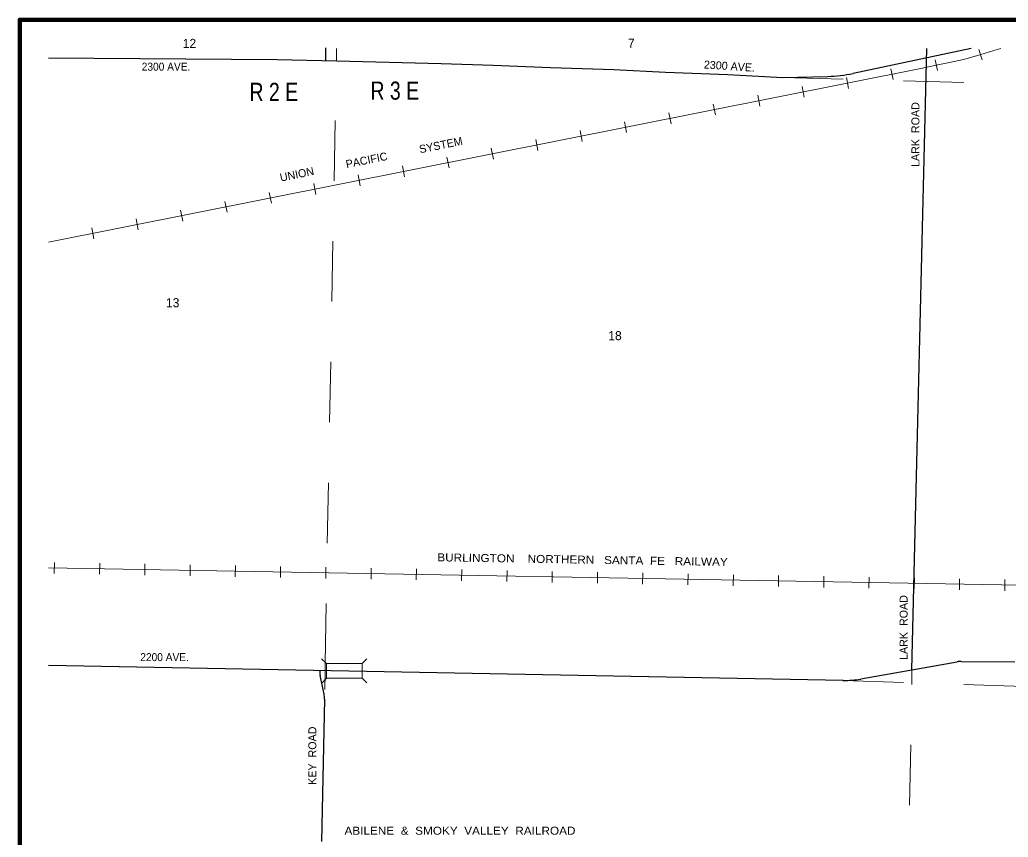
# Model space of a CAD drawing. Extents: x 149.11 to 153.06, y 38.56 to 42.5.
# Drawn here: x 149.112 to 150.749, y 41.149 to 42.503 of the extents above; entities that cross this region are included whole.
import ezdxf
from ezdxf.enums import TextEntityAlignment as Align

# ---------------------------------------------------------------- set-up
doc = ezdxf.new("R2010")
doc.units = 0
doc.header["$LTSCALE"] = 0.006
doc.linetypes.add('MEDIUM_DASHED', pattern=[4.5, 3, -1.5])
for name, color, linetype, lineweight in [('14', 7, 'Continuous', 25), ('15', 7, 'MEDIUM_DASHED', 13), ('17', 7, 'Continuous', 13), ('21', 7, 'Continuous', 25), ('48', 7, 'Continuous', 106)]:
    doc.layers.add(name, color=color, linetype=linetype, lineweight=lineweight)
for name, color, linetype in [('45', 7, 'Continuous'), ('46', 7, 'Continuous'), ('49', 7, 'Continuous')]:
    doc.layers.add(name, color=color, linetype=linetype)

msp = doc.modelspace()

# ---------------------------------------------------------------- linework, layer by layer
at = {"layer": '14'}
for p, q in [((149.617803, 42.456818), (149.617803, 42.435606)), ((150.6875, 42.455682), (150.492045, 42.414205)), ((150.589583, 41.426326), (150.614205, 42.455682)), ((150.375568, 42.407386), (150.450189, 42.40928)), ((150.475379, 41.408712), (149.158902, 41.433523)), ((150.504735, 41.411174), (150.664205, 41.439583)), ((150.671212, 41.440152), (150.760227, 41.439394)), ((149.608523, 41.425189), (149.608523, 41.421023)), ((149.608902, 41.417045), (149.61553, 41.386174)), ((149.616477, 41.377462), (149.611553, 41.141856))]:
    msp.add_line(p, q, dxfattribs=at)
msp.add_lwpolyline([(149.158902, 42.439773), (149.537689, 42.437121), (149.636553, 42.435227), (149.80947, 42.430871), (149.895644, 42.427841), (149.99072, 42.424053), (150.095833, 42.420455), (150.18125, 42.416288), (150.28428, 42.412311), (150.375568, 42.407386)], dxfattribs=at)
for centre, radius, start, end in [((150.44479, 42.63646), 0.227273, 271.3811, 281.99753), ((150.670879, 41.402288), 0.037879, 89.56014, 100.12078), ((149.627494, 41.421003), 0.018939, 180, 192.08698), ((150.478183, 41.560279), 0.151515, 268.92052, 280.12078), ((149.578528, 41.378318), 0.037879, 358.80847, 12.08697)]:
    msp.add_arc(centre, radius, start, end, dxfattribs=at)
at = {"layer": '15'}
for p, q in [((149.617235, 41.436364), (149.636364, 42.455682)), ((150.375568, 42.407386), (151.088447, 42.3875)), ((149.617235, 41.421023), (149.617235, 41.436364)), ((149.617235, 41.421023), (149.616667, 41.393561)), ((150.578788, 40.802083), (150.589583, 41.426326)), ((150.475379, 41.408712), (151.076515, 41.388636))]:
    msp.add_line(p, q, dxfattribs=at)
at = {"layer": '17'}
for p, q in [((150.700189, 42.453977), (150.705682, 42.436553)), ((150.62803, 42.436742), (150.631818, 42.41875)), ((149.158902, 42.134659), (150.604167, 42.422348)), ((150.554735, 42.42197), (150.558333, 42.403977)), ((150.481061, 42.407386), (150.484659, 42.389205)), ((150.407576, 42.392614), (150.411174, 42.374621)), ((150.260417, 42.363447), (150.264015, 42.345455)), ((150.334091, 42.37803), (150.3375, 42.360038)), ((150.186932, 42.348674), (150.19053, 42.330682)), ((150.113258, 42.334091), (150.116856, 42.316098)), ((150.039773, 42.319508), (150.043371, 42.301515)), ((149.966288, 42.304924), (149.969886, 42.286742)), ((149.892614, 42.290152), (149.896212, 42.272159)), ((149.819129, 42.275568), (149.822727, 42.257576)), ((149.745455, 42.260985), (149.749053, 42.242803)), ((149.598485, 42.231629), (149.602083, 42.213636)), ((149.67197, 42.246212), (149.675568, 42.22822)), ((149.524811, 42.217045), (149.528409, 42.199053)), ((149.451326, 42.202273), (149.454924, 42.18428)), ((149.377841, 42.187689), (149.381439, 42.169697)), ((149.304167, 42.173106), (149.307765, 42.155114)), ((149.230682, 42.158523), (149.23428, 42.140341)), ((149.168561, 41.585985), (149.168939, 41.604356)), ((149.243561, 41.584659), (149.243939, 41.60303)), ((149.318561, 41.583333), (149.318939, 41.601705)), ((149.393561, 41.582008), (149.393939, 41.600379)), ((149.468561, 41.580492), (149.46875, 41.598864)), ((149.543561, 41.579167), (149.54375, 41.597538)), ((149.618561, 41.577841), (149.61875, 41.596212)), ((149.693561, 41.576515), (149.69375, 41.594886)), ((149.768371, 41.575189), (149.76875, 41.593561)), ((149.843371, 41.573864), (149.84375, 41.592235)), ((149.918371, 41.572348), (149.91875, 41.59072)), ((149.993371, 41.571023), (149.99375, 41.589394)), ((150.068371, 41.569697), (150.06875, 41.588068)), ((150.143371, 41.568371), (150.14375, 41.586742)), ((150.218371, 41.567045), (150.21875, 41.585417)), ((150.293371, 41.56553), (150.29375, 41.583902)), ((150.368371, 41.564205), (150.36875, 41.582576)), ((150.443371, 41.562879), (150.44375, 41.58125)), ((150.518371, 41.561553), (150.51875, 41.579924)), ((150.593371, 41.560227), (150.59375, 41.578598)), ((150.668371, 41.558712), (150.668561, 41.577083)), ((150.743371, 41.557386), (150.743561, 41.575758))]:
    msp.add_line(p, q, dxfattribs=at)
for points in [[(149.158902, 42.134659), (150.604167, 42.422348), (150.629735, 42.427652), (150.651894, 42.432197), (150.674811, 42.4375), (150.696402, 42.443182), (150.725, 42.452083), (150.736932, 42.455682)], [(150.674811, 42.4375), (150.696402, 42.443182), (150.725, 42.452083), (150.736932, 42.455682)], [(150.604167, 42.422348), (150.629735, 42.427652), (150.651894, 42.432197), (150.674811, 42.4375)], [(150.804924, 41.562689), (150.780303, 41.565341), (150.768939, 41.566288), (149.158902, 41.595455)], [(150.768939, 41.566288), (149.158902, 41.595455)]]:
    msp.add_lwpolyline(points, dxfattribs=at)
at = {"layer": '21'}
for p, q in [((149.619508, 41.436553), (149.611364, 41.444318)), ((149.686364, 41.444697), (149.678598, 41.436553)), ((149.619508, 41.4125), (149.611742, 41.404356)), ((149.686742, 41.404735), (149.678598, 41.4125))]:
    msp.add_line(p, q, dxfattribs=at)
at = {"layer": '21', "lineweight": 13}
msp.add_lwpolyline([(149.619508, 41.4125), (149.678598, 41.4125), (149.678598, 41.436553), (149.619508, 41.436553)], close=True, dxfattribs=at)
at = {"layer": '48'}
msp.add_lwpolyline([(149.111553, 38.620455), (149.111553, 42.50303), (152.994129, 42.50303), (152.994129, 38.620455)], close=True, dxfattribs=at)

# ---------------------------------------------------------------- texts
at = {"layer": '17'}
msp.add_text('UNION           PACIFIC           SYSTEM', height=0.01326, rotation=11.471, dxfattribs=at).set_placement((149.695083, 42.265609), align=Align.CENTER)
at = {"layer": '17', "width": 1.1}
msp.add_text('BURLINGTON    NORTHERN   SANTA  FE   RAILWAY', height=0.01326, rotation=359.075, dxfattribs=at).set_placement((150.043738, 41.602236), align=Align.CENTER)
msp.add_text('ABILENE  &  SMOKY  VALLEY  RAILROAD', height=0.01326, dxfattribs=at).set_placement((149.840814, 41.15322), align=Align.CENTER)
at = {"layer": '45'}
for s, p in [('12', (149.392614, 42.456439)), ('7', (150.124621, 42.456818)), ('13', (149.364867, 42.026894)), ('18', (150.097633, 41.972348))]:
    msp.add_text(s, height=0.01496, dxfattribs=at).set_placement(p, align=Align.CENTER)
at = {"layer": '46', "width": 0.8}
for s, p in [('R 2 E', (149.532386, 42.368561)), ('R 3 E', (149.732765, 42.370644))]:
    msp.add_text(s, height=0.03011, dxfattribs=at).set_placement(p, align=Align.CENTER)
at = {"layer": '49', "width": 0.95}
for s, p in [('2300 AVE.', (149.353883, 42.41875)), ('2200 AVE.', (149.35142, 41.44072))]:
    msp.add_text(s, height=0.01326, dxfattribs=at).set_placement(p, align=Align.CENTER)
at = {"layer": '49'}
for s, rotation, p in [('2300 AVE.', 356.296, (150.286788, 42.419709)), ('LARK  ROAD', 90, (150.601894, 42.312879)), ('LARK  ROAD', 90, (150.582386, 41.496402)), ('KEY  ROAD', 90, (149.602841, 41.284091))]:
    msp.add_text(s, height=0.01326, rotation=rotation, dxfattribs=at).set_placement(p, align=Align.CENTER)

doc.saveas('drawing.dxf')
